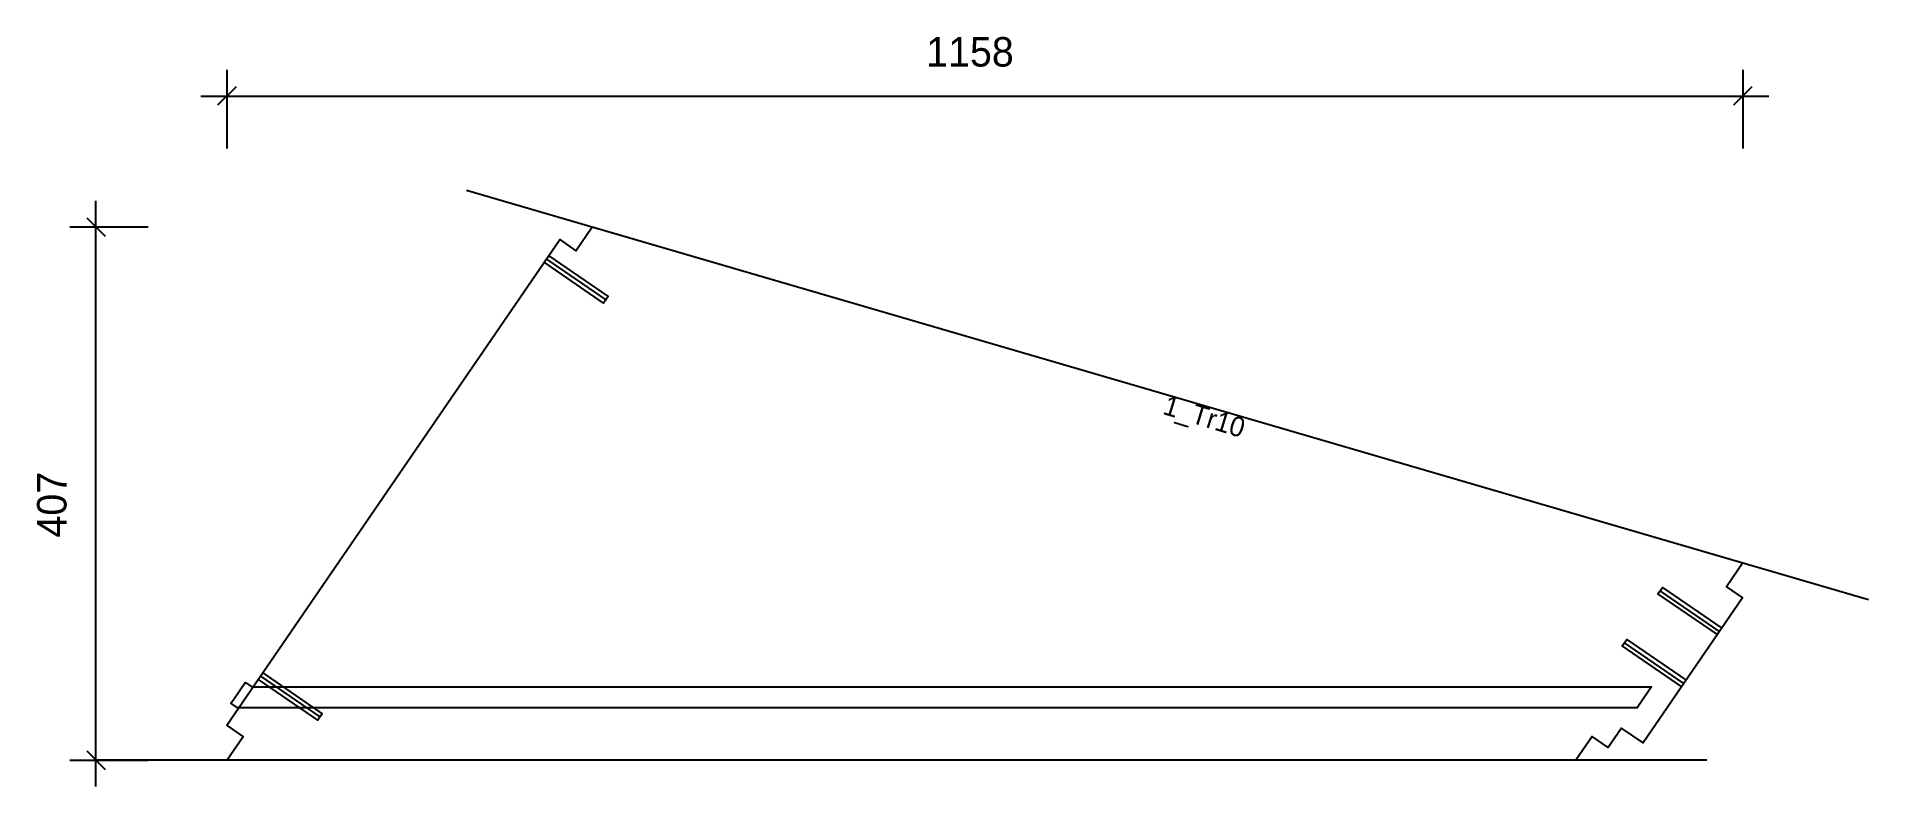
# Model space of a CAD drawing. Header units: millimetres. Extents: x -145 to 1254, y -20 to 552.
import ezdxf
from ezdxf.enums import TextEntityAlignment as Align

# ---------------------------------------------------------------- set-up
doc = ezdxf.new("R2010")
doc.units = ezdxf.units.MM
for name, color, linetype in [('CONTOUR', 7, 'CONTINUOUS'), ('CUT_RISER', 7, 'CONTINUOUS'), ('DIMLINES', 7, 'CONTINUOUS'), ('DIMLINESTEXT', 7, 'CONTINUOUS'), ('DRILLINGSSIDE', 7, 'CONTINUOUS'), ('EXTRATREADBACKPROFILELINES', 7, 'CONTINUOUS'), ('EXTRATREADBACKPROFILELINESTEXT', 7, 'CONTINUOUS'), ('EXTRATREADFRONTPROFILELINES', 7, 'CONTINUOUS')]:
    doc.layers.add(name, color=color, linetype=linetype)

msp = doc.modelspace()

# ---------------------------------------------------------------- linework, layer by layer
at = {"layer": 'CONTOUR', "color": 0, "linetype": '0'}
msp.add_lwpolyline([(1158.204, 150.596), (1145.762, 132.452), (1158.132, 123.969), (1082.164, 13.193), (1065.67, 24.505), (1055.49, 9.66), (1043.119, 18.143), (1030.677, 0), (0, 0), (12.443, 18.143), (0.072, 26.627), (254.379, 397.452), (266.749, 388.968), (279.192, 407.112), (1158.204, 150.596)], dxfattribs=at)
at = {"layer": 'CUT_RISER', "color": 1, "linetype": '1'}
msp.add_lwpolyline([(19.003, 56), (27.003, 56), (59.924, 56), (92.845, 56), (125.767, 56), (158.688, 56), (191.609, 56), (224.53, 56), (257.451, 56), (290.373, 56), (323.294, 56), (356.215, 56), (389.136, 56), (422.058, 56), (454.979, 56), (487.9, 56), (520.821, 56), (553.742, 56), (561.742, 56), (594.664, 56), (627.585, 56), (660.506, 56), (693.427, 56), (726.348, 56), (759.27, 56), (792.191, 56), (825.112, 56), (858.033, 56), (890.954, 56), (923.876, 56), (956.797, 56), (989.718, 56), (1022.639, 56), (1055.56, 56), (1088.482, 56), (1086.287, 52.8), (1077.509, 40), (1069.509, 40), (1037.343, 40), (1005.177, 40), (973.011, 40), (940.845, 40), (908.679, 40), (876.513, 40), (844.347, 40), (812.181, 40), (780.015, 40), (747.849, 40), (715.683, 40), (683.517, 40), (651.351, 40), (619.185, 40), (587.019, 40), (554.853, 40), (522.687, 40), (490.521, 40), (458.355, 40), (426.189, 40), (394.023, 40), (361.857, 40), (329.691, 40), (297.525, 40), (265.359, 40), (233.193, 40), (201.027, 40), (168.861, 40), (136.695, 40), (104.529, 40), (72.363, 40), (40.197, 40), (8.03, 40), (7.041, 40.679), (3.082, 43.393), (5.277, 46.593), (14.055, 59.393), (15.045, 58.715), (19.003, 56)], dxfattribs=at)
at = {"layer": 'DIMLINES', "color": 0}
for p, q in [((0, 527.112), (0, 467.112)), ((1158.204, 527.112), (1158.204, 467.112)), ((-20, 507.112), (1178.204, 507.112)), ((7.071, 514.183), (-7.071, 500.041)), ((1165.275, 514.183), (1151.133, 500.041)), ((-100, -20), (-100, 427.112)), ((-120, 407.112), (-60, 407.112)), ((-107.071, 414.183), (-92.929, 400.041)), ((-120, 0), (-60, 0)), ((-107.071, 7.071), (-92.929, -7.071))]:
    msp.add_line(p, q, dxfattribs=at)
at = {"layer": 'DRILLINGSSIDE', "color": 3}
for p, q in [((244.199, 382.607), (289.557, 351.501)), ((1140.526, 98.295), (1095.167, 129.401)), ((1113.27, 58.552), (1067.912, 89.658)), ((25.767, 64.094), (71.125, 32.988))]:
    msp.add_line(p, q, dxfattribs=at)
at = {"layer": 'DRILLINGSSIDE', "color": 3, "linetype": '3'}
for points in [[(245.895, 385.081), (291.254, 353.975), (287.86, 349.027), (242.502, 380.133)], [(1138.829, 95.821), (1093.47, 126.927), (1096.864, 131.875), (1142.222, 100.769)], [(1111.573, 56.078), (1066.215, 87.184), (1069.608, 92.132), (1114.967, 61.026)], [(27.463, 66.568), (72.822, 35.462), (69.428, 30.514), (24.07, 61.62)]]:
    msp.add_lwpolyline(points, dxfattribs=at)
at = {"layer": 'EXTRATREADBACKPROFILELINES', "color": 2}
msp.add_line((183.196, 435.126), (1254.2, 122.582), dxfattribs=at)
at = {"layer": 'EXTRATREADFRONTPROFILELINES', "color": 2}
msp.add_line((1130.677, 0), (-100, 0), dxfattribs=at)

# ---------------------------------------------------------------- texts
at = {"layer": 'DIMLINESTEXT'}
msp.add_text('1158', height=22.5, dxfattribs=at).set_placement((534.299, 552.112), align=Align.TOP_LEFT)
msp.add_text('407', height=22.5, rotation=90, dxfattribs=at).set_placement((-145, 169.954), align=Align.TOP_LEFT)
at = {"layer": 'EXTRATREADBACKPROFILELINESTEXT'}
msp.add_text('1_Tr10', height=15, rotation=343, dxfattribs=at).set_placement((718.698, 278.854), align=Align.TOP_LEFT)

doc.saveas('drawing.dxf')
